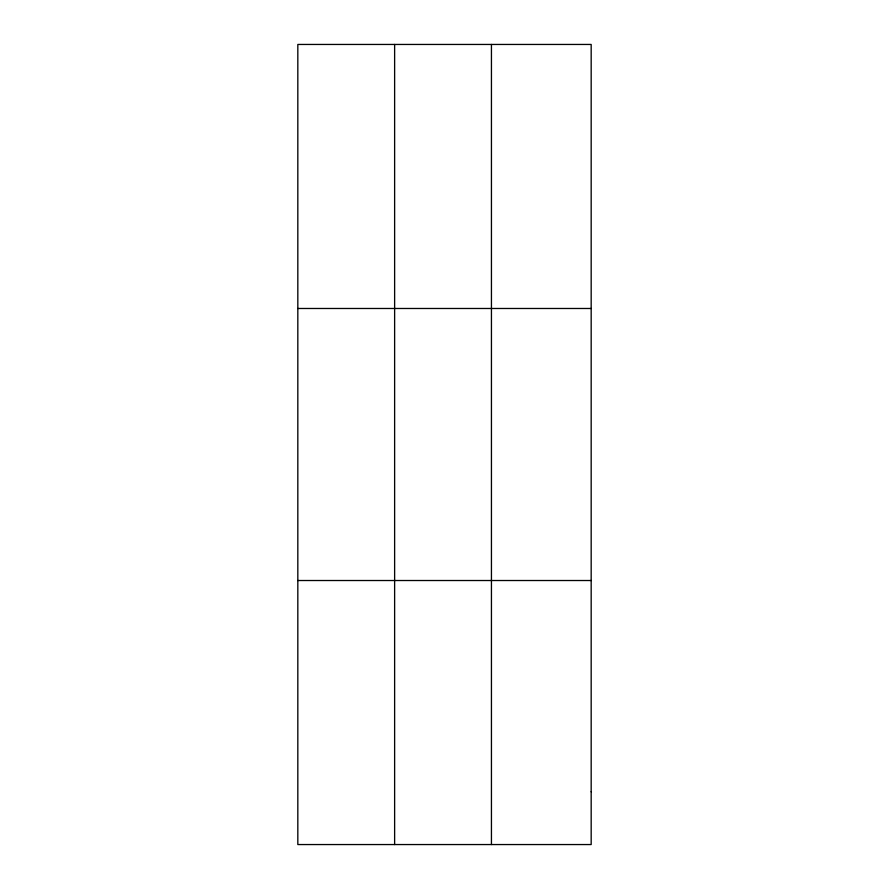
<?xml version="1.0" encoding="UTF-8"?>
<svg xmlns="http://www.w3.org/2000/svg" width="889" height="889" viewBox="0 0 889 889"><rect width="100%" height="100%" fill="white"/><g stroke="black" fill="none" stroke-linecap="round" stroke-linejoin="round"><path stroke-width="1.33" d="M394.627 844.55L394.627 44.45M491.439 844.55L491.439 44.45M297.826 308.483L591.174 308.483M297.826 580.517L591.174 580.517M591.174 791.743L591.174 844.55L297.826 844.55L297.826 44.45L591.174 44.45L591.174 791.743"/></g></svg>
